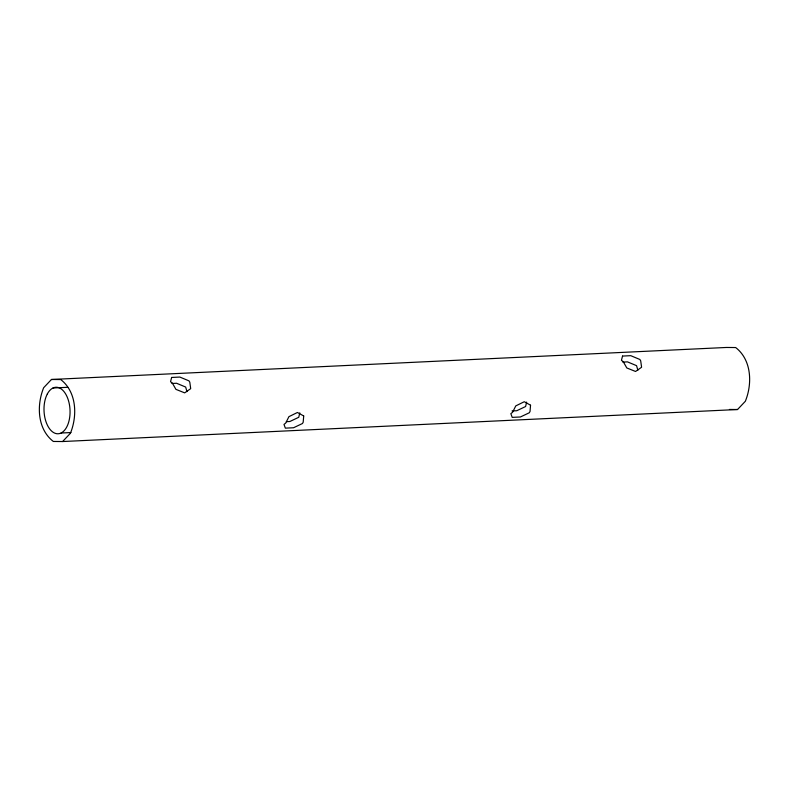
<?xml version="1.0" encoding="UTF-8"?>
<svg xmlns="http://www.w3.org/2000/svg" width="789" height="789" viewBox="0 0 789 789"><rect width="100%" height="100%" fill="white"/><g stroke="black" fill="none" stroke-linecap="round" stroke-linejoin="round"><path stroke-width="1.18" d="M299.771 412.854L298.765 417.282L289.888 421.494L286.377 421.661M526.618 402.094L525.612 406.522L516.736 410.734L512.051 410.961M51.453 379.489L43.661 387.724C36.521 405.26 37.31 429.058 53.317 441.455L62.607 441.534L737.547 409.511L745.339 401.276C752.479 383.74 751.69 359.942 735.683 347.545L726.393 347.466L51.453 379.489L60.743 379.558C76.75 391.955 77.539 415.764 70.399 433.299L62.607 441.534M52.981 388.001L67.736 387.3M171.874 383.484L176.558 383.257L185.671 387.054L186.954 391.62M622.768 362.092L627.452 361.865L636.565 365.662L637.847 370.228M61.078 433.023L70.911 432.559M729.421 409.452L737.547 409.511M303.706 415.961L303.183 422.253L302.424 423.535L293.557 427.746L285.352 428.141L284.001 424.413L285.707 423.082L288.922 416.661L297.433 412.479L303.706 415.961M530.543 405.201L530.03 411.493L529.271 412.775L520.405 416.986L512.199 417.371L510.848 413.643L512.554 412.322L515.769 405.901L524.281 401.719L530.543 405.201M171.647 377.458L170.532 381.728L172.327 383.03L175.917 389.352L184.665 392.863L190.701 388.652L189.794 382.201L188.965 380.86L179.853 377.063L171.647 377.458M622.541 356.066L621.426 360.336L623.221 361.638L626.811 367.96L635.559 371.471L641.595 367.26L640.688 360.81L639.859 359.468L630.746 355.671L622.541 356.066M47.33 393.977A23.295 13.009 87.3 0 0 54.333 432.964A23.295 13.009 87.3 0 0 69.422 404.589A23.295 13.009 87.3 0 0 47.33 393.977"/></g></svg>
